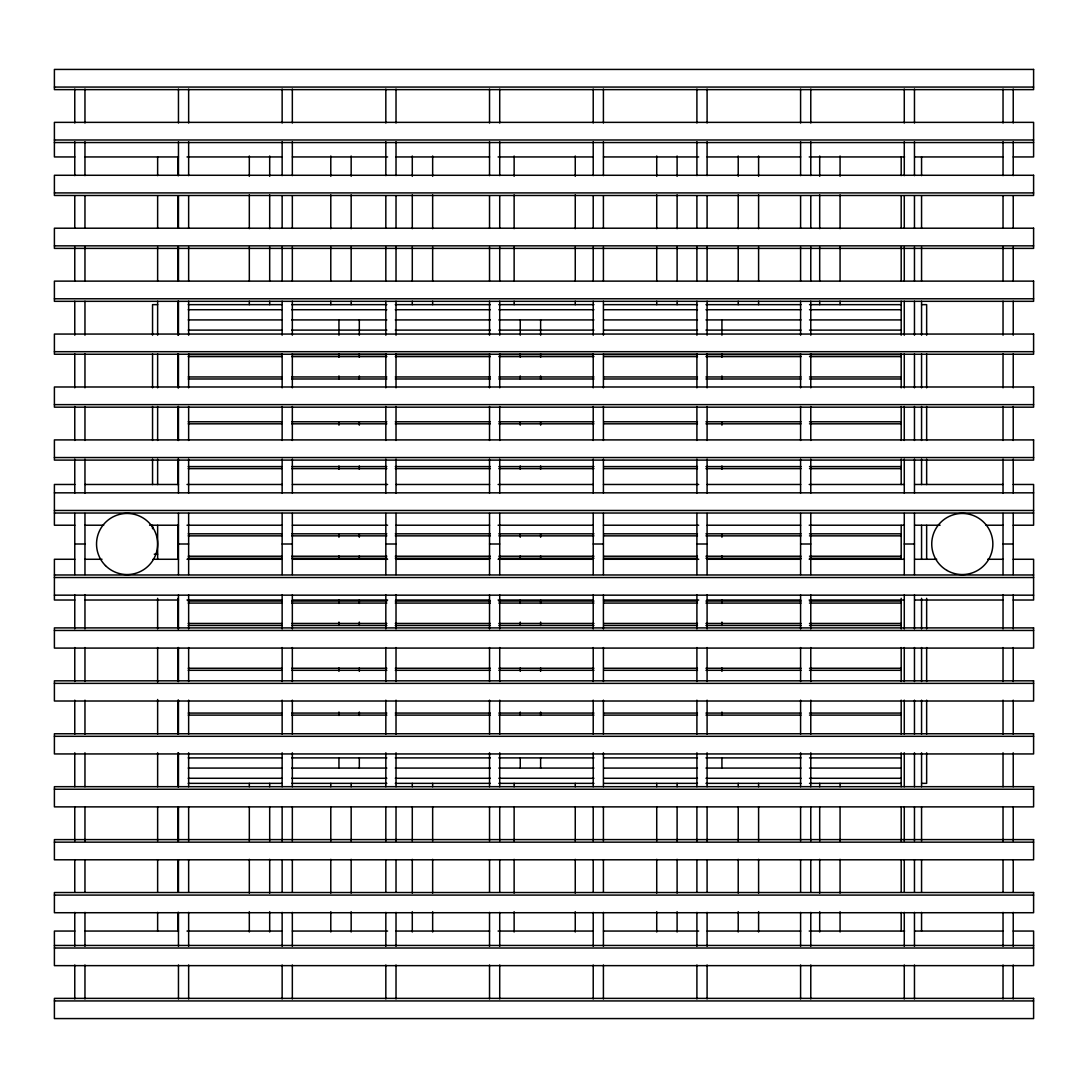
<?xml version="1.0" encoding="UTF-8"?>
<svg xmlns="http://www.w3.org/2000/svg" width="1088" height="1088" viewBox="0 0 1088 1088"><rect width="100%" height="100%" fill="white"/><g stroke="black" fill="none" stroke-linecap="round" stroke-linejoin="round"><path stroke-width="1.5" d="M54.4 87.067L1033.6 87.067M54.4 139.998L1033.6 139.998M54.4 142.542L1033.6 142.542M74.8 156.944L54.4 156.944L54.4 122.359L1033.6 122.359L1033.6 156.944L1013.2 156.944M85 156.944L178.5 156.944M187 156.944L282.2 156.944M292.4 156.944L387.6 156.944M396.1 156.944L489.6 156.944M498.1 156.944L593.3 156.944M603.5 156.944L698.7 156.944M707.2 156.944L800.7 156.944M809.2 156.944L904.577 156.944M914.6 156.944L1003 156.944M54.4 192.916L1033.6 192.916M54.4 245.847L1033.6 245.847M54.4 298.778L1033.6 298.778M157.638 304.64L152.551 304.64L152.551 335.199M188.197 304.64L281.574 304.64M291.747 304.64L386.825 304.64M395.311 304.64L490.375 304.64M498.862 304.64L593.926 304.64M604.112 304.64L697.476 304.64M705.962 304.64L801.026 304.64M809.513 304.64L901.19 304.64M921.563 304.64L926.65 304.64L926.65 335.199M188.197 309.726L281.574 309.726M291.747 309.726L386.825 309.726M395.311 309.726L490.375 309.726M498.862 309.726L593.926 309.726M604.112 309.726L697.476 309.726M705.962 309.726L801.026 309.726M809.513 309.726L901.19 309.726M188.197 319.913L281.574 319.913M291.747 319.913L386.825 319.913M395.311 319.913L490.375 319.913M498.862 319.913L593.926 319.913M604.112 319.913L697.476 319.913M705.962 319.913L801.026 319.913M809.513 319.913L901.19 319.913M188.197 330.099L281.574 330.099M291.747 330.099L386.825 330.099M395.311 330.099L490.375 330.099M498.862 330.099L593.926 330.099M604.112 330.099L697.476 330.099M705.962 330.099L801.026 330.099M809.513 330.099L901.19 330.099M54.4 351.696L1033.6 351.696M188.197 354.552L281.574 354.552M291.747 354.552L386.825 354.552M395.311 354.552L490.375 354.552M498.862 354.552L593.926 354.552M604.112 354.552L697.476 354.552M705.962 354.552L801.026 354.552M809.513 354.552L901.19 354.552M188.197 356.592L281.574 356.592M291.747 356.592L386.825 356.592M395.311 356.592L490.375 356.592M498.862 356.592L593.926 356.592M604.112 356.592L697.476 356.592M705.962 356.592L801.026 356.592M809.513 356.592L901.19 356.592M188.197 376.951L281.574 376.951M291.747 376.951L386.825 376.951M395.311 376.951L490.375 376.951M498.862 376.951L593.926 376.951M604.112 376.951L697.476 376.951M705.962 376.951L801.026 376.951M809.513 376.951L901.19 376.951M188.197 378.991L281.574 378.991M291.747 378.991L386.825 378.991M395.311 378.991L490.375 378.991M498.862 378.991L593.926 378.991M604.112 378.991L697.476 378.991M705.962 378.991L801.026 378.991M809.513 378.991L901.19 378.991M54.4 404.627L1033.6 404.627M188.197 421.777L281.574 421.777M291.747 421.777L386.825 421.777M395.311 421.777L490.375 421.777M498.862 421.777L593.926 421.777M604.112 421.777L697.476 421.777M705.962 421.777L801.026 421.777M809.513 421.777L901.19 421.777M188.197 423.817L281.574 423.817M291.747 423.817L386.825 423.817M395.311 423.817L490.375 423.817M498.862 423.817L593.926 423.817M604.112 423.817L697.476 423.817M705.962 423.817L801.026 423.817M809.513 423.817L901.19 423.817M54.4 457.545L1033.6 457.545M188.197 466.589L281.574 466.589M291.747 466.589L386.825 466.589M395.311 466.589L490.375 466.589M498.862 466.589L593.926 466.589M604.112 466.589L697.476 466.589M705.962 466.589L801.026 466.589M809.513 466.589L901.19 466.589M188.197 468.629L281.574 468.629M291.747 468.629L386.825 468.629M395.311 468.629L490.375 468.629M498.862 468.629L593.926 468.629M604.112 468.629L697.476 468.629M705.962 468.629L801.026 468.629M809.513 468.629L901.19 468.629M74.8 484.473L54.4 484.473L54.4 525.218L74.8 525.218M85 484.473L178.5 484.473M187 484.473L282.2 484.473M292.4 484.473L387.6 484.473M396.1 484.473L489.6 484.473M498.1 484.473L593.3 484.473M603.5 484.473L698.7 484.473M707.2 484.473L800.7 484.473M809.2 484.473L904.4 484.473M914.6 484.473L1003 484.473M1013.2 484.473L1033.6 484.473L1033.6 525.218L1013.2 525.218M54.4 492.837L1033.6 492.837M54.4 510.476L1033.6 510.476M54.4 513.019L1033.6 513.019M85 525.218L103.7 525.218M149.6 525.218L178.5 525.218M187 525.218L282.2 525.218M292.4 525.218L387.6 525.218M396.1 525.218L489.6 525.218M498.1 525.218L593.3 525.218M603.5 525.218L698.7 525.218M707.2 525.218L800.7 525.218M809.2 525.218L904.4 525.218M914.6 525.218L940.1 525.218M986 525.218L1003 525.218M188.197 533.814L281.574 533.814M291.747 533.814L386.825 533.814M395.311 533.814L490.375 533.814M498.862 533.814L593.926 533.814M604.112 533.814L697.476 533.814M705.962 533.814L801.026 533.814M809.513 533.814L901.19 533.814M188.197 535.854L281.574 535.854M291.747 535.854L386.825 535.854M395.311 535.854L490.375 535.854M498.862 535.854L593.926 535.854M604.112 535.854L697.476 535.854M705.962 535.854L801.026 535.854M809.513 535.854L901.19 535.854M74.773 544L84.959 544M178.459 544L188.646 544M282.146 544L292.332 544M385.832 544L396.018 544M489.532 544L499.718 544M593.218 544L603.405 544M696.905 544L707.091 544M800.591 544L810.778 544M904.278 544L914.464 544M1003.041 544L1013.227 544M154.251 554.186L157.638 554.186M188.197 556.226L281.574 556.226M291.747 556.226L386.825 556.226M395.311 556.226L490.375 556.226M498.862 556.226L593.926 556.226M604.112 556.226L697.476 556.226M705.962 556.226L801.026 556.226M809.513 556.226L901.19 556.226M188.197 558.266L281.574 558.266M291.747 558.266L386.825 558.266M395.311 558.266L490.375 558.266M498.862 558.266L593.926 558.266M604.112 558.266L697.476 558.266M705.962 558.266L801.026 558.266M809.513 558.266L901.19 558.266M74.8 559.273L54.4 559.273L54.4 600.018L74.8 600.018M85 559.273L102 559.273M153 559.273L178.5 559.273M187 559.273L282.2 559.273M292.4 559.273L387.6 559.273M396.1 559.273L489.6 559.273M498.1 559.273L593.3 559.273M603.5 559.273L698.7 559.273M707.2 559.273L800.7 559.273M809.2 559.273L904.4 559.273M914.6 559.273L936.7 559.273M987.7 559.273L1003 559.273M1013.2 559.273L1033.6 559.273L1033.6 600.018L1013.2 600.018M54.4 574.981L1033.6 574.981M54.4 577.524L1033.6 577.524M54.4 595.163L1033.6 595.163M85 600.018L178.5 600.018M187 600.018L282.2 600.018M292.4 600.018L387.6 600.018M396.1 600.018L489.6 600.018M498.1 600.018L593.3 600.018M603.5 600.018L698.7 600.018M707.2 600.018L800.7 600.018M809.2 600.018L904.4 600.018M914.6 600.018L1003 600.018M188.197 601.038L281.574 601.038M291.747 601.038L386.825 601.038M395.311 601.038L490.375 601.038M498.862 601.038L593.926 601.038M604.112 601.038L697.476 601.038M705.962 601.038L801.026 601.038M809.513 601.038L901.19 601.038M188.197 603.078L281.574 603.078M291.747 603.078L386.825 603.078M395.311 603.078L490.375 603.078M498.862 603.078L593.926 603.078M604.112 603.078L697.476 603.078M705.962 603.078L801.026 603.078M809.513 603.078L901.19 603.078M188.197 623.451L281.574 623.451M291.747 623.451L386.825 623.451M395.311 623.451L490.375 623.451M498.862 623.451L593.926 623.451M604.112 623.451L697.476 623.451M705.962 623.451L801.026 623.451M809.513 623.451L901.19 623.451M188.197 625.478L281.574 625.478M291.747 625.478L386.825 625.478M395.311 625.478L490.375 625.478M498.862 625.478L593.926 625.478M604.112 625.478L697.476 625.478M705.962 625.478L801.026 625.478M809.513 625.478L901.19 625.478M54.4 630.455L1033.6 630.455M188.197 668.263L281.574 668.263M291.747 668.263L386.825 668.263M395.311 668.263L490.375 668.263M498.862 668.263L593.926 668.263M604.112 668.263L697.476 668.263M705.962 668.263L801.026 668.263M809.513 668.263L901.19 668.263M188.197 670.303L281.574 670.303M291.747 670.303L386.825 670.303M395.311 670.303L490.375 670.303M498.862 670.303L593.926 670.303M604.112 670.303L697.476 670.303M705.962 670.303L801.026 670.303M809.513 670.303L901.19 670.303M54.4 683.373L1033.6 683.373M188.197 713.075L281.574 713.075M291.747 713.075L386.825 713.075M395.311 713.075L490.375 713.075M498.862 713.075L593.926 713.075M604.112 713.075L697.476 713.075M705.962 713.075L801.026 713.075M809.513 713.075L901.19 713.075M188.197 715.115L281.574 715.115M291.747 715.115L386.825 715.115M395.311 715.115L490.375 715.115M498.862 715.115L593.926 715.115M604.112 715.115L697.476 715.115M705.962 715.115L801.026 715.115M809.513 715.115L901.19 715.115M54.4 736.304L1033.6 736.304M188.197 757.901L281.574 757.901M291.747 757.901L386.825 757.901M395.311 757.901L490.375 757.901M498.862 757.901L593.926 757.901M604.112 757.901L697.476 757.901M705.962 757.901L801.026 757.901M809.513 757.901L901.19 757.901M188.197 768.087L281.574 768.087M291.747 768.087L386.825 768.087M395.311 768.087L490.375 768.087M498.862 768.087L593.926 768.087M604.112 768.087L697.476 768.087M705.962 768.087L801.026 768.087M809.513 768.087L901.19 768.087M188.197 778.274L281.574 778.274M291.747 778.274L386.825 778.274M395.311 778.274L490.375 778.274M498.862 778.274L593.926 778.274M604.112 778.274L697.476 778.274M705.962 778.274L801.026 778.274M809.513 778.274L901.19 778.274M188.197 783.36L281.574 783.36M291.747 783.36L386.825 783.36M395.311 783.36L490.375 783.36M498.862 783.36L593.926 783.36M604.112 783.36L697.476 783.36M705.962 783.36L801.026 783.36M809.513 783.36L901.19 783.36M921.563 783.36L926.65 783.36L926.65 752.801M54.4 789.222L1033.6 789.222M54.4 842.153L1033.6 842.153M54.4 895.084L1033.6 895.084M74.8 931.056L54.4 931.056L54.4 965.641L1033.6 965.641L1033.6 931.056L1013.2 931.056M85 931.056L178.5 931.056M187 931.056L282.2 931.056M292.4 931.056L387.6 931.056M396.1 931.056L489.6 931.056M498.1 931.056L593.3 931.056M603.5 931.056L698.7 931.056M707.2 931.056L800.7 931.056M809.2 931.056L904.577 931.056M914.6 931.056L1003 931.056M54.4 945.458L1033.6 945.458M54.4 948.002L1033.6 948.002M54.4 1000.933L1033.6 1000.933M1013.227 89.039L1013.227 122.998M1013.227 141.671L1013.227 175.617M1013.227 195.99L1013.227 228.249M1013.227 246.922L1013.227 280.867M1013.227 301.24L1013.227 335.199M1013.227 353.872L1013.227 387.818M1013.227 406.49L1013.227 440.45M1013.227 459.122L1013.227 493.068M1013.227 513.441L1013.227 574.559M1013.227 594.932L1013.227 628.878M1013.227 647.55L1013.227 681.51M1013.227 700.182L1013.227 734.128M1013.227 752.801L1013.227 786.76M1013.227 807.133L1013.227 841.078M1013.227 859.751L1013.227 892.01M1013.227 912.383L1013.227 946.329M1013.227 965.002L1013.227 998.961M1003.041 89.039L1003.041 122.998M1003.041 141.671L1003.041 175.617M1003.041 195.99L1003.041 228.249M1003.041 246.922L1003.041 280.867M1003.041 301.24L1003.041 335.199M1003.041 353.872L1003.041 387.818M1003.041 406.49L1003.041 440.45M1003.041 459.122L1003.041 493.068M1003.041 513.441L1003.041 574.559M1003.041 594.932L1003.041 628.878M1003.041 647.55L1003.041 681.51M1003.041 700.182L1003.041 734.128M1003.041 752.801L1003.041 786.76M1003.041 807.133L1003.041 841.078M1003.041 859.751L1003.041 892.01M1003.041 912.383L1003.041 946.329M1003.041 965.002L1003.041 998.961M926.65 353.872L926.65 387.818M926.65 406.49L926.65 440.45M926.65 459.122L926.65 484.582M926.65 525.327L926.65 559.273M926.65 598.318L926.65 628.878M926.65 647.55L926.65 681.51M926.65 700.182L926.65 734.128M921.563 156.944L921.563 175.617M921.563 195.922L921.563 228.249M921.563 246.881L921.563 280.867M921.563 301.24L921.563 335.199M921.563 353.872L921.563 387.818M921.563 406.49L921.563 440.45M921.563 459.122L921.563 484.582M921.563 525.327L921.563 559.273M921.563 598.318L921.563 628.878M921.563 647.55L921.563 681.51M921.563 700.182L921.563 734.128M921.563 752.801L921.563 786.76M921.563 807.133L921.563 841.119M921.563 859.751L921.563 892.078M921.563 912.383L921.563 931.056M914.464 89.039L914.464 122.998M914.464 141.671L914.464 175.617M914.464 195.99L914.464 228.249M914.464 246.922L914.464 280.867M914.464 301.24L914.464 335.199M914.464 353.872L914.464 387.818M914.464 406.49L914.464 440.45M914.464 459.122L914.464 493.068M914.464 513.441L914.464 574.559M914.464 594.932L914.464 628.878M914.464 647.55L914.464 681.51M914.464 700.182L914.464 734.128M914.464 752.801L914.464 786.76M914.464 807.133L914.464 841.078M914.464 859.751L914.464 892.01M914.464 912.383L914.464 946.329M914.464 965.002L914.464 998.961M904.278 89.039L904.278 122.998M904.278 141.671L904.278 175.617M904.278 195.99L904.278 228.249M904.278 246.922L904.278 280.867M904.278 301.24L904.278 335.199M904.278 353.872L904.278 387.818M904.278 406.49L904.278 440.45M904.278 459.122L904.278 493.068M904.278 513.441L904.278 574.559M904.278 594.932L904.278 628.878M904.278 647.55L904.278 681.51M904.278 700.182L904.278 734.128M904.278 752.801L904.278 786.76M904.278 807.133L904.278 841.078M904.278 859.751L904.278 892.01M904.278 912.383L904.278 946.329M904.278 965.002L904.278 998.961M901.19 156.944L901.19 175.617M901.19 195.922L901.19 228.249M901.19 246.881L901.19 280.867M901.19 301.24L901.19 335.199M901.19 353.872L901.19 387.818M901.19 406.49L901.19 440.45M901.19 459.122L901.19 484.582M901.19 525.327L901.19 559.273M901.19 598.318L901.19 628.878M901.19 647.55L901.19 681.51M901.19 700.182L901.19 734.128M901.19 752.801L901.19 786.76M901.19 807.133L901.19 841.119M901.19 859.751L901.19 892.078M901.19 912.383L901.19 931.056M840.072 156.019L840.072 176.283M840.072 194.861L840.072 228.643M840.072 246.922L840.072 281.017M840.072 301.24L840.072 304.667M840.072 783.333L840.072 786.76M840.072 806.983L840.072 841.078M840.072 859.357L840.072 893.139M840.072 911.717L840.072 931.981M819.699 156.019L819.699 176.283M819.699 194.861L819.699 228.643M819.699 246.922L819.699 281.017M819.699 301.24L819.699 304.667M819.699 783.333L819.699 786.76M819.699 806.983L819.699 841.078M819.699 859.357L819.699 893.139M819.699 911.717L819.699 931.981M810.778 89.039L810.778 122.998M810.778 141.671L810.778 175.617M810.778 195.99L810.778 228.249M810.778 246.922L810.778 280.867M810.778 301.24L810.778 335.199M810.778 353.872L810.778 387.818M810.778 406.49L810.778 440.45M810.778 459.122L810.778 493.068M810.778 513.441L810.778 574.559M810.778 594.932L810.778 628.878M810.778 647.55L810.778 681.51M810.778 700.182L810.778 734.128M810.778 752.801L810.778 786.76M810.778 807.133L810.778 841.078M810.778 859.751L810.778 892.01M810.778 912.383L810.778 946.329M810.778 965.002L810.778 998.961M800.591 89.039L800.591 122.998M800.591 141.671L800.591 175.617M800.591 195.99L800.591 228.249M800.591 246.922L800.591 280.867M800.591 301.24L800.591 335.199M800.591 353.872L800.591 387.818M800.591 406.49L800.591 440.45M800.591 459.122L800.591 493.068M800.591 513.441L800.591 574.559M800.591 594.932L800.591 628.878M800.591 647.55L800.591 681.51M800.591 700.182L800.591 734.128M800.591 752.801L800.591 786.76M800.591 807.133L800.591 841.078M800.591 859.751L800.591 892.01M800.591 912.383L800.591 946.329M800.591 965.002L800.591 998.961M758.594 156.019L758.594 176.283M758.594 194.861L758.594 228.643M758.594 246.922L758.594 281.017M758.594 301.24L758.594 304.667M758.594 783.333L758.594 786.76M758.594 806.983L758.594 841.078M758.594 859.357L758.594 893.139M758.594 911.717L758.594 931.981M738.222 156.019L738.222 176.283M738.222 194.861L738.222 228.643M738.222 246.922L738.222 281.017M738.222 301.24L738.222 304.667M738.222 783.333L738.222 786.76M738.222 806.983L738.222 841.078M738.222 859.357L738.222 893.139M738.222 911.717L738.222 931.981M721.929 319.913L721.929 335.199M721.929 353.872L721.929 357.258M721.929 375.945L721.929 379.331M721.929 421.777L721.929 425.163M721.929 465.909L721.929 469.309M721.929 533.814L721.929 537.214M721.929 555.886L721.929 559.273M721.929 600.018L721.929 603.418M721.929 622.091L721.929 625.478M721.929 667.923L721.929 671.323M721.929 712.055L721.929 715.455M721.929 757.901L721.929 768.087M707.091 89.039L707.091 122.998M707.091 141.671L707.091 175.617M707.091 195.99L707.091 228.249M707.091 246.922L707.091 280.867M707.091 301.24L707.091 335.199M707.091 353.872L707.091 387.818M707.091 406.49L707.091 440.45M707.091 459.122L707.091 493.068M707.091 513.441L707.091 574.559M707.091 594.932L707.091 628.878M707.091 647.55L707.091 681.51M707.091 700.182L707.091 734.128M707.091 752.801L707.091 786.76M707.091 807.133L707.091 841.078M707.091 859.751L707.091 892.01M707.091 912.383L707.091 946.329M707.091 965.002L707.091 998.961M696.905 89.039L696.905 122.998M696.905 141.671L696.905 175.617M696.905 195.99L696.905 228.249M696.905 246.922L696.905 280.867M696.905 301.24L696.905 335.199M696.905 353.872L696.905 387.818M696.905 406.49L696.905 440.45M696.905 459.122L696.905 493.068M696.905 513.441L696.905 574.559M696.905 594.932L696.905 628.878M696.905 647.55L696.905 681.51M696.905 700.182L696.905 734.128M696.905 752.801L696.905 786.76M696.905 807.133L696.905 841.078M696.905 859.751L696.905 892.01M696.905 912.383L696.905 946.329M696.905 965.002L696.905 998.961M677.103 156.019L677.103 176.283M677.103 194.861L677.103 228.643M677.103 246.922L677.103 281.017M677.103 301.24L677.103 304.667M677.103 783.333L677.103 786.76M677.103 806.983L677.103 841.078M677.103 859.357L677.103 893.139M677.103 911.717L677.103 931.981M656.73 156.019L656.73 176.283M656.73 194.861L656.73 228.643M656.73 246.922L656.73 281.017M656.73 301.24L656.73 304.667M656.73 783.333L656.73 786.76M656.73 806.983L656.73 841.078M656.73 859.357L656.73 893.139M656.73 911.717L656.73 931.981M603.405 89.039L603.405 122.998M603.405 141.671L603.405 175.617M603.405 195.99L603.405 228.249M603.405 246.922L603.405 280.867M603.405 301.24L603.405 335.199M603.405 353.872L603.405 387.818M603.405 406.49L603.405 440.45M603.405 459.122L603.405 493.068M603.405 513.441L603.405 574.559M603.405 594.932L603.405 628.878M603.405 647.55L603.405 681.51M603.405 700.182L603.405 734.128M603.405 752.801L603.405 786.76M603.405 807.133L603.405 841.078M603.405 859.751L603.405 892.01M603.405 912.383L603.405 946.329M603.405 965.002L603.405 998.961M593.218 89.039L593.218 122.998M593.218 141.671L593.218 175.617M593.218 195.99L593.218 228.249M593.218 246.922L593.218 280.867M593.218 301.24L593.218 335.199M593.218 353.872L593.218 387.818M593.218 406.49L593.218 440.45M593.218 459.122L593.218 493.068M593.218 513.441L593.218 574.559M593.218 594.932L593.218 628.878M593.218 647.55L593.218 681.51M593.218 700.182L593.218 734.128M593.218 752.801L593.218 786.76M593.218 807.133L593.218 841.078M593.218 859.751L593.218 892.01M593.218 912.383L593.218 946.329M593.218 965.002L593.218 998.961M575.253 156.019L575.253 176.283M575.253 194.861L575.253 228.643M575.253 246.922L575.253 281.017M575.253 301.24L575.253 304.667M575.253 783.333L575.253 786.76M575.253 806.983L575.253 841.078M575.253 859.357L575.253 893.139M575.253 911.717L575.253 931.981M540.614 319.913L540.614 335.199M540.614 353.872L540.614 357.258M540.614 375.945L540.614 379.331M540.614 421.777L540.614 425.163M540.614 465.909L540.614 469.309M540.614 533.814L540.614 537.214M540.614 555.886L540.614 559.273M540.614 600.018L540.614 603.418M540.614 622.091L540.614 625.478M540.614 667.923L540.614 671.323M540.614 712.055L540.614 715.455M540.614 757.901L540.614 768.087M520.254 319.913L520.254 335.199M520.254 353.872L520.254 357.258M520.254 375.945L520.254 379.331M520.254 421.777L520.254 425.163M520.254 465.909L520.254 469.309M520.254 533.814L520.254 537.214M520.254 555.886L520.254 559.273M520.254 600.018L520.254 603.418M520.254 622.091L520.254 625.478M520.254 667.923L520.254 671.323M520.254 712.055L520.254 715.455M520.254 757.901L520.254 768.087M514.134 156.019L514.134 176.283M514.134 194.861L514.134 228.643M514.134 246.922L514.134 281.017M514.134 301.24L514.134 304.667M514.134 783.333L514.134 786.76M514.134 806.983L514.134 841.078M514.134 859.357L514.134 893.139M514.134 911.717L514.134 931.981M499.718 89.039L499.718 122.998M499.718 141.671L499.718 175.617M499.718 195.99L499.718 228.249M499.718 246.922L499.718 280.867M499.718 301.24L499.718 335.199M499.718 353.872L499.718 387.818M499.718 406.49L499.718 440.45M499.718 459.122L499.718 493.068M499.718 513.441L499.718 574.559M499.718 594.932L499.718 628.878M499.718 647.55L499.718 681.51M499.718 700.182L499.718 734.128M499.718 752.801L499.718 786.76M499.718 807.133L499.718 841.078M499.718 859.751L499.718 892.01M499.718 912.383L499.718 946.329M499.718 965.002L499.718 998.961M489.532 89.039L489.532 122.998M489.532 141.671L489.532 175.617M489.532 195.99L489.532 228.249M489.532 246.922L489.532 280.867M489.532 301.24L489.532 335.199M489.532 353.872L489.532 387.818M489.532 406.49L489.532 440.45M489.532 459.122L489.532 493.068M489.532 513.441L489.532 574.559M489.532 594.932L489.532 628.878M489.532 647.55L489.532 681.51M489.532 700.182L489.532 734.128M489.532 752.801L489.532 786.76M489.532 807.133L489.532 841.078M489.532 859.751L489.532 892.01M489.532 912.383L489.532 946.329M489.532 965.002L489.532 998.961M432.657 156.019L432.657 176.283M432.657 194.861L432.657 228.643M432.657 246.922L432.657 281.017M432.657 301.24L432.657 304.667M432.657 783.333L432.657 786.76M432.657 806.983L432.657 841.078M432.657 859.357L432.657 893.139M432.657 911.717L432.657 931.981M412.284 156.019L412.284 176.283M412.284 194.861L412.284 228.643M412.284 246.922L412.284 281.017M412.284 301.24L412.284 304.667M412.284 783.333L412.284 786.76M412.284 806.983L412.284 841.078M412.284 859.357L412.284 893.139M412.284 911.717L412.284 931.981M396.018 89.039L396.018 122.998M396.018 141.671L396.018 175.617M396.018 195.99L396.018 228.249M396.018 246.922L396.018 280.867M396.018 301.24L396.018 335.199M396.018 353.872L396.018 387.818M396.018 406.49L396.018 440.45M396.018 459.122L396.018 493.068M396.018 513.441L396.018 574.559M396.018 594.932L396.018 628.878M396.018 647.55L396.018 681.51M396.018 700.182L396.018 734.128M396.018 752.801L396.018 786.76M396.018 807.133L396.018 841.078M396.018 859.751L396.018 892.01M396.018 912.383L396.018 946.329M396.018 965.002L396.018 998.961M385.832 89.039L385.832 122.998M385.832 141.671L385.832 175.617M385.832 195.99L385.832 228.249M385.832 246.922L385.832 280.867M385.832 301.24L385.832 335.199M385.832 353.872L385.832 387.818M385.832 406.49L385.832 440.45M385.832 459.122L385.832 493.068M385.832 513.441L385.832 574.559M385.832 594.932L385.832 628.878M385.832 647.55L385.832 681.51M385.832 700.182L385.832 734.128M385.832 752.801L385.832 786.76M385.832 807.133L385.832 841.078M385.832 859.751L385.832 892.01M385.832 912.383L385.832 946.329M385.832 965.002L385.832 998.961M359.312 319.913L359.312 335.199M359.312 353.872L359.312 357.258M359.312 375.945L359.312 379.331M359.312 421.777L359.312 425.163M359.312 465.909L359.312 469.309M359.312 533.814L359.312 537.214M359.312 555.886L359.312 559.273M359.312 600.018L359.312 603.418M359.312 622.091L359.312 625.478M359.312 667.923L359.312 671.323M359.312 712.055L359.312 715.455M359.312 757.901L359.312 768.087M351.166 156.019L351.166 176.283M351.166 194.861L351.166 228.643M351.166 246.922L351.166 281.017M351.166 301.24L351.166 304.667M351.166 783.333L351.166 786.76M351.166 806.983L351.166 841.078M351.166 859.357L351.166 893.139M351.166 911.717L351.166 931.981M338.953 319.913L338.953 335.199M338.953 353.872L338.953 357.258M338.953 375.945L338.953 379.331M338.953 421.777L338.953 425.163M338.953 465.909L338.953 469.309M338.953 533.814L338.953 537.214M338.953 555.886L338.953 559.273M338.953 600.018L338.953 603.418M338.953 622.091L338.953 625.478M338.953 667.923L338.953 671.323M338.953 712.055L338.953 715.455M338.953 757.901L338.953 768.087M330.793 156.019L330.793 176.283M330.793 194.861L330.793 228.643M330.793 246.922L330.793 281.017M330.793 301.24L330.793 304.667M330.793 783.333L330.793 786.76M330.793 806.983L330.793 841.078M330.793 859.357L330.793 893.139M330.793 911.717L330.793 931.981M292.332 89.039L292.332 122.998M292.332 141.671L292.332 175.617M292.332 195.99L292.332 228.249M292.332 246.922L292.332 280.867M292.332 301.24L292.332 335.199M292.332 353.872L292.332 387.818M292.332 406.49L292.332 440.45M292.332 459.122L292.332 493.068M292.332 513.441L292.332 574.559M292.332 594.932L292.332 628.878M292.332 647.55L292.332 681.51M292.332 700.182L292.332 734.128M292.332 752.801L292.332 786.76M292.332 807.133L292.332 841.078M292.332 859.751L292.332 892.01M292.332 912.383L292.332 946.329M292.332 965.002L292.332 998.961M282.146 89.039L282.146 122.998M282.146 141.671L282.146 175.617M282.146 195.99L282.146 228.249M282.146 246.922L282.146 280.867M282.146 301.24L282.146 335.199M282.146 353.872L282.146 387.818M282.146 406.49L282.146 440.45M282.146 459.122L282.146 493.068M282.146 513.441L282.146 574.559M282.146 594.932L282.146 628.878M282.146 647.55L282.146 681.51M282.146 700.182L282.146 734.128M282.146 752.801L282.146 786.76M282.146 807.133L282.146 841.078M282.146 859.751L282.146 892.01M282.146 912.383L282.146 946.329M282.146 965.002L282.146 998.961M269.688 156.019L269.688 176.283M269.688 194.861L269.688 228.643M269.688 246.922L269.688 281.017M269.688 301.24L269.688 304.667M269.688 783.333L269.688 786.76M269.688 806.983L269.688 841.078M269.688 859.357L269.688 893.139M269.688 911.717L269.688 931.981M249.315 156.019L249.315 176.283M249.315 194.861L249.315 228.643M249.315 246.922L249.315 281.017M249.315 301.24L249.315 304.667M249.315 783.333L249.315 786.76M249.315 806.983L249.315 841.078M249.315 859.357L249.315 893.139M249.315 911.717L249.315 931.981M188.646 89.039L188.646 122.998M188.646 141.671L188.646 175.617M188.646 195.99L188.646 228.249M188.646 246.922L188.646 280.867M188.646 301.24L188.646 335.199M188.646 353.872L188.646 387.818M188.646 406.49L188.646 440.45M188.646 459.122L188.646 493.068M188.646 513.441L188.646 574.559M188.646 594.932L188.646 628.878M188.646 647.55L188.646 681.51M188.646 700.182L188.646 734.128M188.646 752.801L188.646 786.76M188.646 807.133L188.646 841.078M188.646 859.751L188.646 892.01M188.646 912.383L188.646 946.329M188.646 965.002L188.646 998.961M178.459 89.039L178.459 122.998M178.459 141.671L178.459 175.617M178.459 195.99L178.459 228.249M178.459 246.922L178.459 280.867M178.459 301.24L178.459 335.199M178.459 353.872L178.459 387.818M178.459 406.49L178.459 440.45M178.459 459.122L178.459 493.068M178.459 513.441L178.459 574.559M178.459 594.932L178.459 628.878M178.459 647.55L178.459 681.51M178.459 700.182L178.459 734.128M178.459 752.801L178.459 786.76M178.459 807.133L178.459 841.078M178.459 859.751L178.459 892.01M178.459 912.383L178.459 946.329M178.459 965.002L178.459 998.961M178.01 156.944L178.01 175.617M178.01 195.99L178.01 228.249M178.01 246.922L178.01 280.867M178.01 301.24L178.01 335.199M178.01 353.872L178.01 387.818M178.01 406.49L178.01 440.45M178.01 459.122L178.01 484.582M178.01 525.327L178.01 559.273M178.01 598.318L178.01 628.878M178.01 647.55L178.01 681.51M178.01 700.182L178.01 734.128M178.01 752.801L178.01 786.76M178.01 807.133L178.01 841.078M178.01 859.751L178.01 892.01M178.01 912.383L178.01 931.056M157.638 156.944L157.638 175.617M157.638 195.922L157.638 228.249M157.638 246.881L157.638 280.867M157.638 301.24L157.638 335.199M157.638 353.872L157.638 387.818M157.638 406.49L157.638 440.45M157.638 459.122L157.638 484.582M157.638 525.327L157.638 559.273M157.638 598.318L157.638 628.878M157.638 647.55L157.638 682.19M157.638 699.502L157.638 734.128M157.638 752.801L157.638 786.76M157.638 807.133L157.638 841.119M157.638 859.751L157.638 892.078M157.638 912.383L157.638 931.056M152.551 353.872L152.551 387.818M152.551 406.49L152.551 440.45M152.551 459.122L152.551 484.582M152.551 525.327L152.551 528.727M84.959 89.039L84.959 122.998M84.959 141.671L84.959 175.617M84.959 195.99L84.959 228.249M84.959 246.922L84.959 280.867M84.959 301.24L84.959 335.199M84.959 353.872L84.959 387.818M84.959 406.49L84.959 440.45M84.959 459.122L84.959 493.068M84.959 513.441L84.959 574.559M84.959 594.932L84.959 628.878M84.959 647.55L84.959 681.51M84.959 700.182L84.959 734.128M84.959 752.801L84.959 786.76M84.959 807.133L84.959 841.078M84.959 859.751L84.959 892.01M84.959 912.383L84.959 946.329M84.959 965.002L84.959 998.961M74.773 89.039L74.773 122.998M74.773 141.671L74.773 175.617M74.773 195.99L74.773 228.249M74.773 246.922L74.773 280.867M74.773 301.24L74.773 335.199M74.773 353.872L74.773 387.818M74.773 406.49L74.773 440.45M74.773 459.122L74.773 493.068M74.773 513.441L74.773 574.559M74.773 594.932L74.773 628.878M74.773 647.55L74.773 681.51M74.773 700.182L74.773 734.128M74.773 752.801L74.773 786.76M74.773 807.133L74.773 841.078M74.773 859.751L74.773 892.01M74.773 912.383L74.773 946.329M74.773 965.002L74.773 998.961M1033.6 69.428L54.4 69.428L54.4 89.624L1033.6 89.624L1033.6 69.428M1033.6 175.277L54.4 175.277L54.4 195.473L1033.6 195.473L1033.6 175.277M1033.6 228.208L54.4 228.208L54.4 248.39L1033.6 248.39L1033.6 228.208M1033.6 281.126L54.4 281.126L54.4 301.322L1033.6 301.322L1033.6 281.126M1033.6 334.057L54.4 334.057L54.4 354.239L1033.6 354.239L1033.6 334.057M1033.6 386.988L54.4 386.988L54.4 407.17L1033.6 407.17L1033.6 386.988M1033.6 439.906L54.4 439.906L54.4 460.102L1033.6 460.102L1033.6 439.906M1033.6 627.898L54.4 627.898L54.4 648.094L1033.6 648.094L1033.6 627.898M1033.6 680.83L54.4 680.83L54.4 701.012L1033.6 701.012L1033.6 680.83M1033.6 733.761L54.4 733.761L54.4 753.943L1033.6 753.943L1033.6 733.761M1033.6 786.678L54.4 786.678L54.4 806.874L1033.6 806.874L1033.6 786.678M1033.6 839.61L54.4 839.61L54.4 859.792L1033.6 859.792L1033.6 839.61M1033.6 892.527L54.4 892.527L54.4 912.723L1033.6 912.723L1033.6 892.527M1033.6 998.376L54.4 998.376L54.4 1018.572L1033.6 1018.572L1033.6 998.376M105.482 565.61A30.559 30.559 0 0 0 156.604 551.915A30.559 30.559 0 0 0 119.177 514.488A30.559 30.559 0 0 0 105.482 565.61M947.022 570.466A30.559 30.559 0 0 0 992.854 544A30.559 30.559 0 0 0 947.022 517.534A30.559 30.559 0 0 0 947.022 570.466"/></g></svg>
